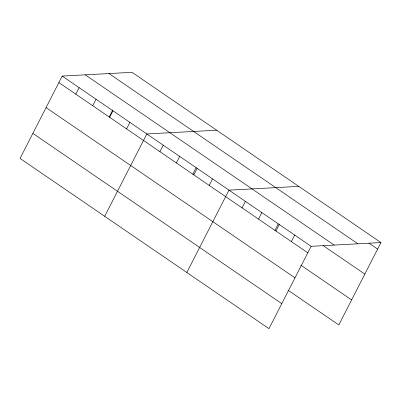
<?xml version="1.0" encoding="UTF-8"?>
<svg xmlns="http://www.w3.org/2000/svg" width="401" height="401" viewBox="0 0 401 401"><rect width="100%" height="100%" fill="white"/><g stroke="black" fill="none" stroke-linecap="round" stroke-linejoin="round"><path stroke-width="0.6" d="M380.95 242.575L132.019 72.33L62.19 76.07L20.05 158.425L268.981 328.67L311.126 246.319L380.95 242.575L338.81 324.93L287.978 290.169M75.789 94.155L79.122 87.649M92.716 105.729L96.05 99.222M109.142 117.032L112.791 109.899M109.643 117.308L112.977 110.801M126.571 128.881L129.904 122.38M104.686 216.309L146.831 133.954L216.655 130.215M159.929 151.698L163.257 145.192M176.36 162.931L179.688 156.425M192.791 174.169L196.119 167.663M193.778 174.916L197.147 168.33M209.217 185.407L212.545 178.901M186.836 272.49L228.976 190.134L298.805 186.395M242.079 207.878L245.407 201.372M258.505 219.111L261.833 212.61M274.936 230.349L278.264 223.843M275.928 231.096L279.296 224.515M291.367 241.587L294.695 235.081M368.895 243.111L377.622 249.081M108.977 73.563L357.908 243.808M85.238 74.837L334.168 245.081M323.226 245.668L364.815 274.109M62.19 76.07L311.126 246.319M58.862 82.576L307.793 252.82M300.785 265.136L351.617 299.898M46.055 107.608L294.986 277.853M32.857 133.393L281.788 303.642"/></g></svg>
